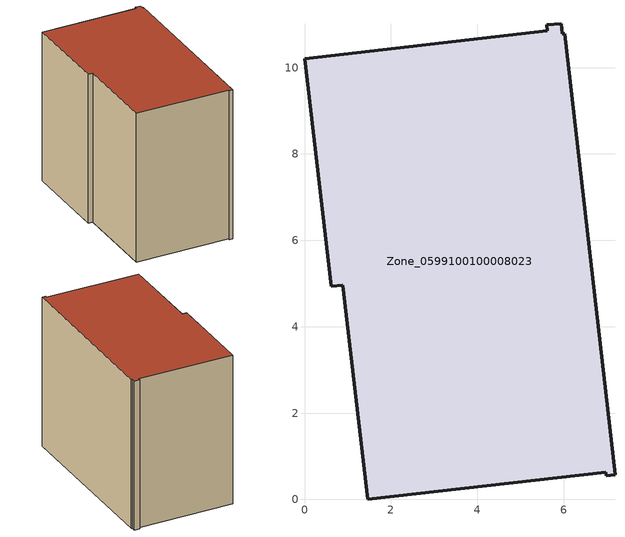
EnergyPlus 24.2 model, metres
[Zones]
Zone_0599100100008023
 floor ground (C_G): 6.03,10.79 7.19,0.57 6.98,0.55 6.97,0.63 1.46,0 0.88,4.97 0.61,4.93 0,10.21 5.62,10.85 5.6,10.99 5.94,11.02 5.96,10.78 z0
 wall outside (C_F): 7.19,0.57 6.03,10.79 5.96,10.78 5.94,11.02 5.6,10.99 5.62,10.85 0,10.21 0.61,4.93 0.88,4.97 1.46,0 6.97,0.63 6.98,0.55 7.19,0.57 z0:9.03
 roof outside (C_R): 5.62,10.85 0,10.21 0.61,4.93 0.88,4.97 1.46,0 6.97,0.63 6.98,0.55 7.19,0.57 6.03,10.79 5.96,10.78 5.94,11.02 5.6,10.99 z9.03
[BUILDING]
Pand.0599100100008023: North Axis=0; Terrain=City; Loads Convergence Tolerance Value=0.04; Temperature Convergence Tolerance Value=0.4; Solar Distribution=FullExterior; Maximum Number of Warmup Days=25; Minimum Number of Warmup Days=1
[Site:Location]
Rotterdam.The.Hague.AP_ZH_NLD Design_Conditions: Latitude=51.96; Longitude=4.45; Time Zone=1; Elevation=-4.5
[SITE:GROUNDTEMPERATURE:BUILDINGSURFACE]
18, 18, 18, 18, 18, 18, 18, 18, 18, 18, 18, 18
[MATERIAL] Thermal Absorptance=0.9; Solar Absorptance=0.7; Visible Absorptance=0.7
Name | Roughness | Thickness | Conductivity | Density | Specific Heat
G.TC.2015-2018 | MediumSmooth | 0.15 | 0.0428571 | 540 | 1210
F.TC.2015-2018 | Rough | 0.3 | 0.0666667 | 1920 | 840
R.TC.2015-2018 | MediumRough | 0.2 | 0.0333333 | 1500 | 1000
[CONSTRUCTION]
C_G: G.TC.2015-2018
C_F: F.TC.2015-2018
C_R: R.TC.2015-2018
[ZONE]
Zone_0599100100008023: Type=1; Multiplier=1; Ceiling Height=Autocalculate; Volume=Autocalculate; Floor Area=autocalculate; Part of Total Floor Area=Yes
[ZONEINFILTRATION:DESIGNFLOWRATE]
Infil_Zone_0599100100008023: Zone or ZoneList or Space or SpaceList=Zone_0599100100008023; Schedule=AlwaysOn; Design Flow Rate Calculation Method=Flow/Area; Flow Rate per Floor Area=0.0015; Constant Term Coefficient=1; Temperature Term Coefficient=0; Velocity Term Coefficient=0; Velocity Squared Term Coefficient=0
[HVACTEMPLATE:ZONE:IDEALLOADSAIRSYSTEM]
Zone_0599100100008023: Maximum Heating Supply Air Temperature=50; Minimum Cooling Supply Air Temperature=13; Maximum Heating Supply Air Humidity Ratio=0.0156; Minimum Cooling Supply Air Humidity Ratio=0.0077; Heating Limit=NoLimit; Cooling Limit=NoLimit; Dehumidification Control Type=ConstantSensibleHeatRatio; Cooling Sensible Heat Ratio=0.7; Dehumidification Setpoint=60; Humidification Control Type=None; Humidification Setpoint=30; Outdoor Air Method=None; Outdoor Air Flow Rate per Person=0.00944; Outdoor Air Flow Rate per Zone Floor Area=0; Outdoor Air Flow Rate per Zone=0; Demand Controlled Ventilation Type=None; Outdoor Air Economizer Type=NoEconomizer; Heat Recovery Type=None; Sensible Heat Recovery Effectiveness=0.7; Latent Heat Recovery Effectiveness=0.65
[ZONECONTROL:THERMOSTAT]
ThermostatControl_Zone_0599100100008023: Zone or ZoneList=Zone_0599100100008023; Control Type Schedule=DualSetpointControlType; Control 1=Thermostat_Zone_0599100100008023; Temperature Difference Between Cutout And Setpoint=0
[THERMOSTATSETPOINT:DUALSETPOINT]
Thermostat_Zone_0599100100008023: Heating Setpoint Temperature Schedule=HeatingSetpoint_Zone_0599100100008023; Cooling Setpoint Temperature Schedule=CoolingSetpoint_Zone_0599100100008023
[SCHEDULE:COMPACT]
HeatingSetpoint_Zone_0599100100008023: Through: 12/31, For: AllDays, Until: 24:00, 21
CoolingSetpoint_Zone_0599100100008023: Through: 12/31, For: AllDays, Until: 24:00, 24
DualSetpointControlType: Through: 12/31, For: AllDays, Until: 24:00, 4
AlwaysOn: Through: 12/31, For: AllDays, Until: 24:00, 1
